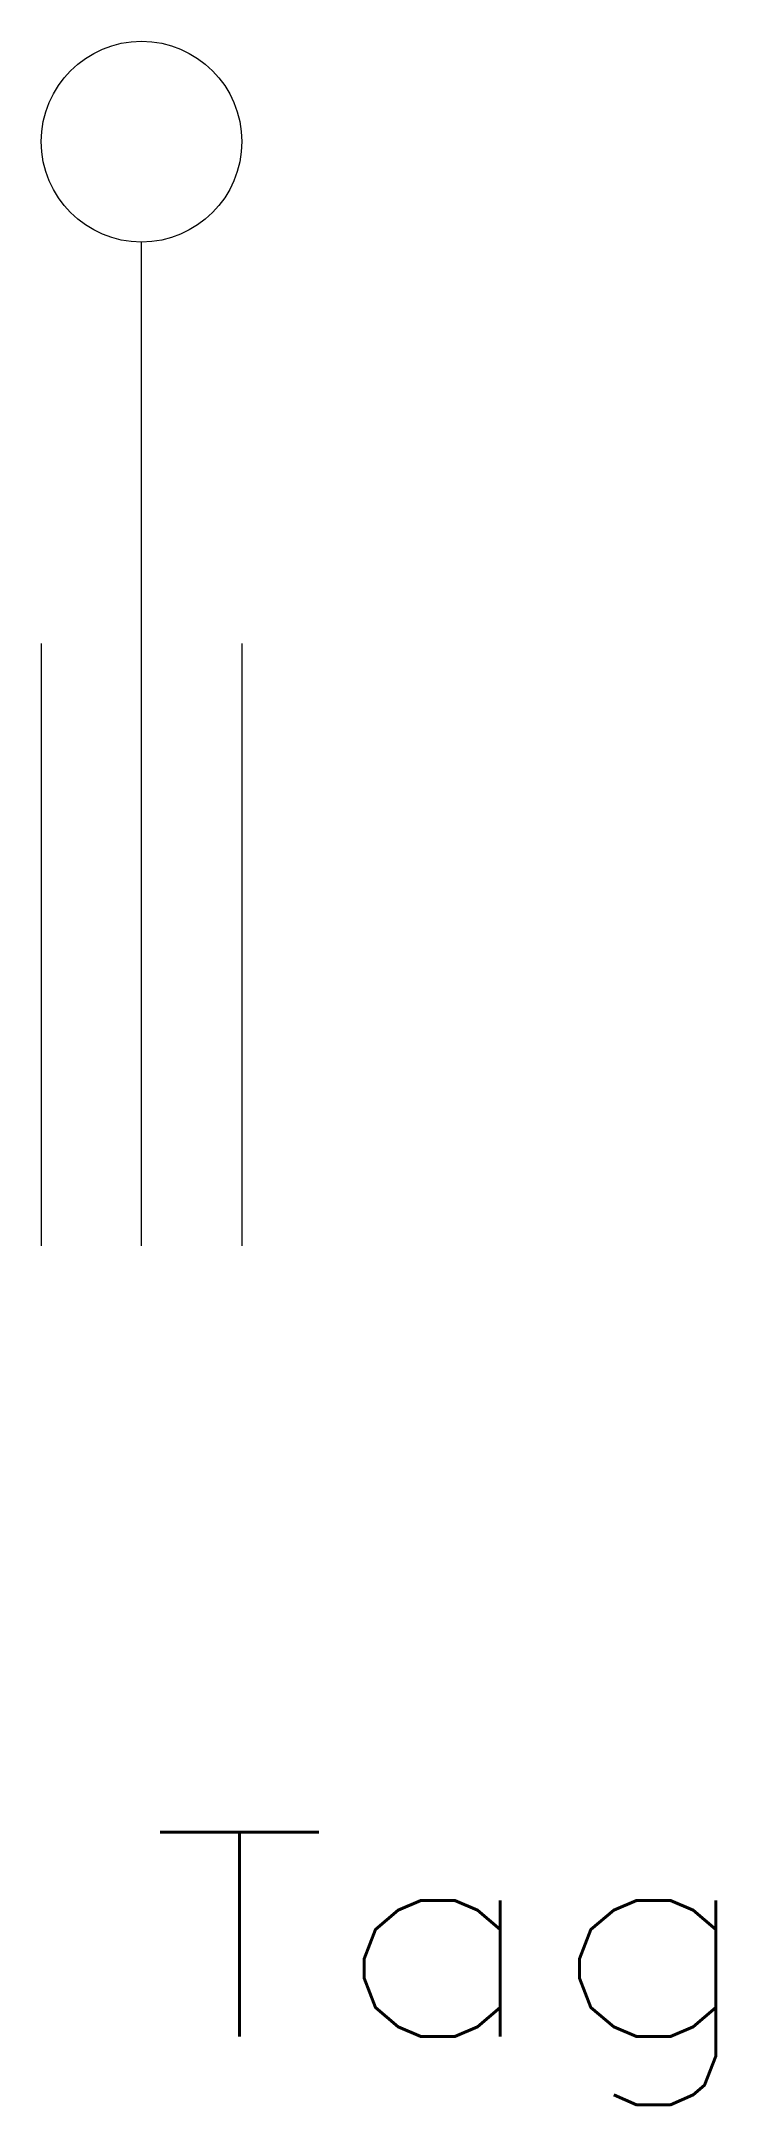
# Model space of a CAD drawing. Header units: inches. Extents: x -0.6 to 3.6, y -9.1 to 3.7.
import ezdxf
from ezdxf.enums import TextEntityAlignment as Align

# ---------------------------------------------------------------- set-up
doc = ezdxf.new("R2010")
doc.units = ezdxf.units.IN
doc.header["$MEASUREMENT"] = 0
doc.layers.get('0').update_dxf_attribs({"lineweight": 0})
doc.styles.add('STANDARD1', font='TXT.SHX')

msp = doc.modelspace()

# ---------------------------------------------------------------- linework, layer by layer
for p, q in [((-0.005, -3.78), (-0.005, 2.47)), ((-0.63, -0.03), (-0.63, -3.78)), ((0.62, -0.03), (0.62, -3.78))]:
    msp.add_line(p, q)
at = {"lineweight": 0}
msp.add_circle((-0.005, 3.095), 0.625, dxfattribs=at)

# ---------------------------------------------------------------- texts
at = {"color": 7, "linetype": 'Continuous', "style": 'STANDARD1', "width": 1.166667}
msp.add_text('Tag', height=1.272, dxfattribs=at).set_placement((0.04, -8.703), (3.856, -8.703), align=Align.FIT)

doc.saveas('drawing.dxf')
